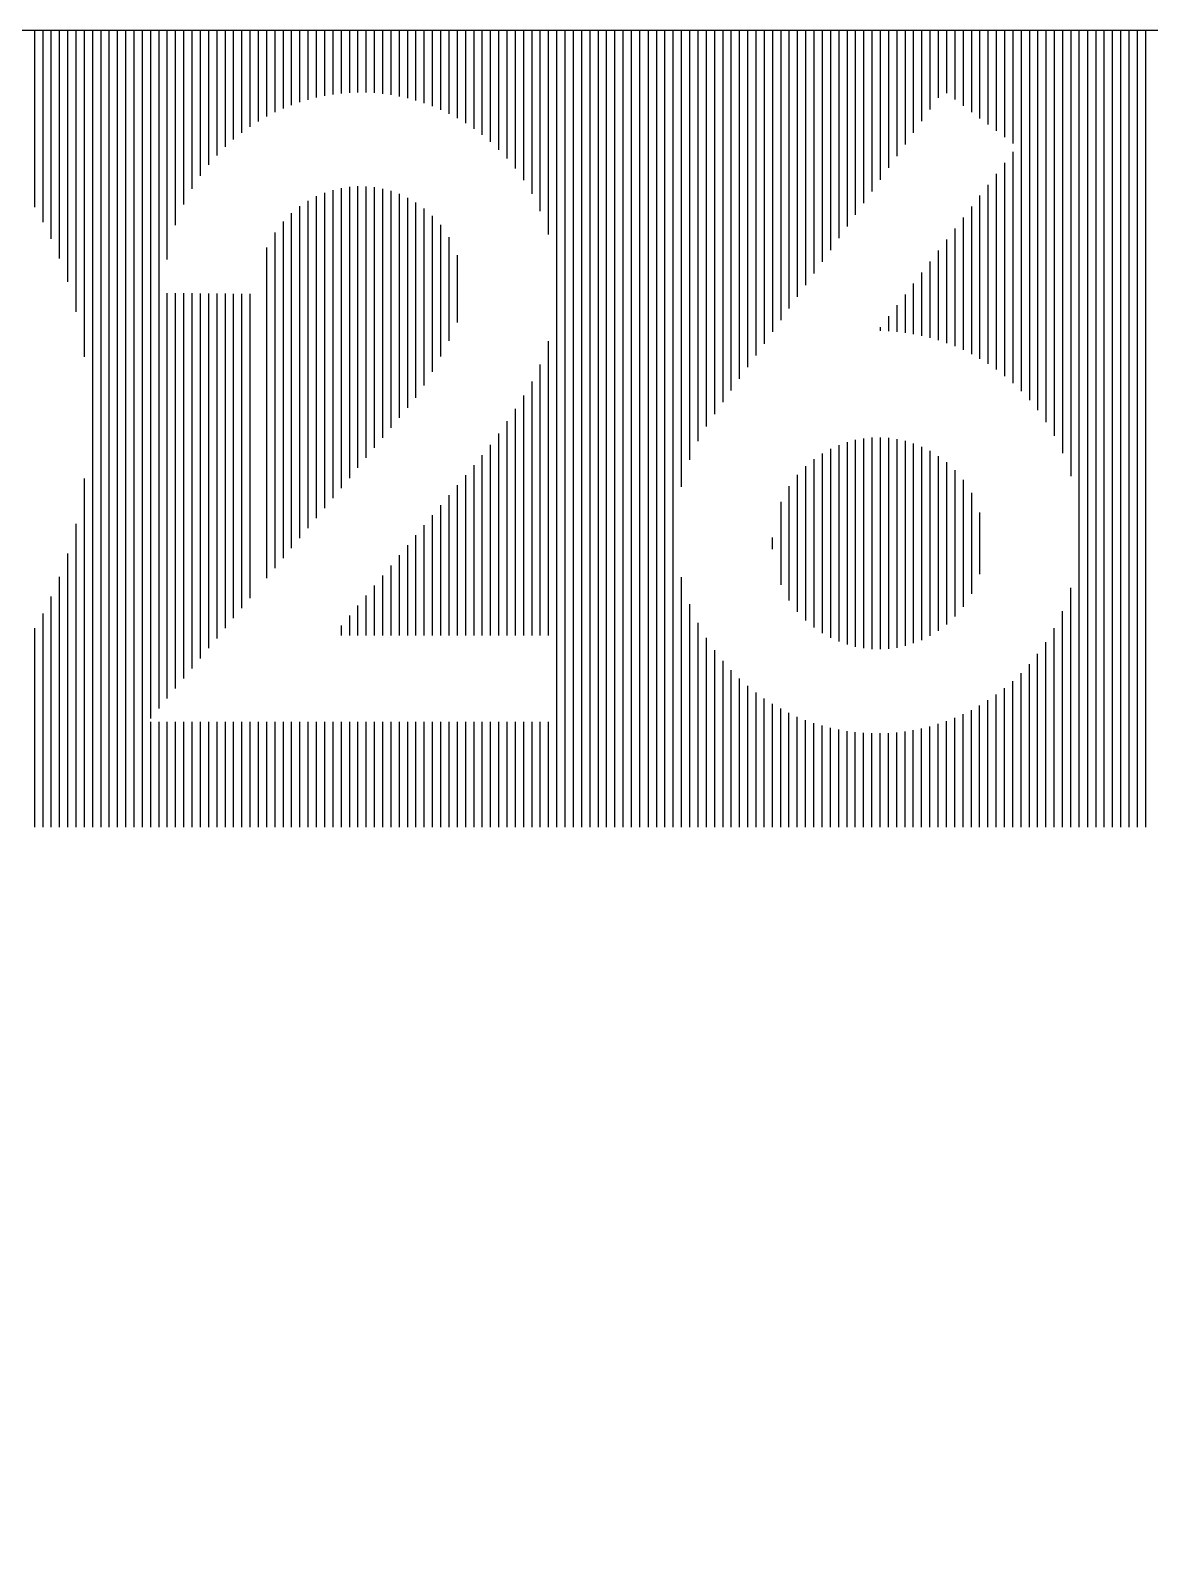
# Model space of a CAD drawing. Header units: millimetres. Extents: x -155 to -21, y -38 to 37.
# Drawn here: x -87.62 to -60.63, y 0.32 to 37.2 of the extents above; entities that cross this region are included whole.
import ezdxf

# ---------------------------------------------------------------- set-up
doc = ezdxf.new("R2010")
doc.units = ezdxf.units.MM
doc.layers.add('Layer 06', color=172, linetype='Continuous', true_color=0x0000bf)

msp = doc.modelspace()

# ---------------------------------------------------------------- linework, layer by layer
at = {"layer": 'Layer 06'}
msp.add_lwpolyline([(-20.724, -37.799), (-20.724, 37.201), (-154.524, 37.201), (-154.524, -37.799)], close=True, dxfattribs=at)
msp.add_lwpolyline([(-20.724, -37.799), (-20.724, 37.201), (-154.524, 37.201), (-154.524, -37.799)], close=True, dxfattribs=at)
msp.add_lwpolyline([(-20.724, -37.799), (-20.724, 37.201), (-154.524, 37.201), (-154.524, -37.799)], close=True, dxfattribs=at)
msp.add_lwpolyline([(-20.724, -37.799), (-20.724, 37.201), (-154.524, 37.201), (-154.524, -37.799)], close=True, dxfattribs=at)
msp.add_lwpolyline([(-20.724, -37.799), (-20.724, 37.201), (-154.524, 37.201), (-154.524, -37.799)], close=True, dxfattribs=at)
msp.add_lwpolyline([(-20.724, -37.799), (-20.724, 37.201), (-154.524, 37.201), (-154.524, -37.799)], close=True, dxfattribs=at)
msp.add_lwpolyline([(-20.724, -37.799), (-20.724, 37.201), (-154.524, 37.201), (-154.524, -37.799)], close=True, dxfattribs=at)
msp.add_lwpolyline([(-20.724, -37.799), (-20.724, 37.201), (-154.524, 37.201), (-154.524, -37.799)], close=True, dxfattribs=at)
msp.add_lwpolyline([(-20.724, -37.799), (-20.724, 37.201), (-154.524, 37.201), (-154.524, -37.799)], close=True, dxfattribs=at)
msp.add_lwpolyline([(-20.724, -37.799), (-20.724, 37.201), (-154.524, 37.201), (-154.524, -37.799)], close=True, dxfattribs=at)
msp.add_lwpolyline([(-20.724, -37.799), (-20.724, 37.201), (-154.524, 37.201), (-154.524, -37.799)], close=True, dxfattribs=at)
msp.add_lwpolyline([(-20.724, -37.799), (-20.724, 37.201), (-154.524, 37.201), (-154.524, -37.799)], close=True, dxfattribs=at)
msp.add_lwpolyline([(-20.724, -37.799), (-20.724, 37.201), (-154.524, 37.201), (-154.524, -37.799)], close=True, dxfattribs=at)
msp.add_lwpolyline([(-20.724, -37.799), (-20.724, 37.201), (-154.524, 37.201), (-154.524, -37.799)], close=True, dxfattribs=at)
msp.add_lwpolyline([(-20.724, -37.799), (-20.724, 37.201), (-154.524, 37.201), (-154.524, -37.799)], close=True, dxfattribs=at)
msp.add_lwpolyline([(-20.724, -37.799), (-20.724, 37.201), (-154.524, 37.201), (-154.524, -37.799)], close=True, dxfattribs=at)
msp.add_lwpolyline([(-20.724, -37.799), (-20.724, 37.201), (-154.524, 37.201), (-154.524, -37.799)], close=True, dxfattribs=at)
msp.add_lwpolyline([(-20.724, -37.799), (-20.724, 37.201), (-154.524, 37.201), (-154.524, -37.799)], close=True, dxfattribs=at)
msp.add_lwpolyline([(-20.724, -37.799), (-20.724, 37.201), (-154.524, 37.201), (-154.524, -37.799)], close=True, dxfattribs=at)
msp.add_lwpolyline([(-20.724, -37.799), (-20.724, 37.201), (-154.524, 37.201), (-154.524, -37.799)], close=True, dxfattribs=at)
msp.add_lwpolyline([(-20.724, -37.799), (-20.724, 37.201), (-154.524, 37.201), (-154.524, -37.799)], close=True, dxfattribs=at)
msp.add_lwpolyline([(-20.724, -37.799), (-20.724, 37.201), (-154.524, 37.201), (-154.524, -37.799)], close=True, dxfattribs=at)
msp.add_lwpolyline([(-20.724, -37.799), (-20.724, 37.201), (-154.524, 37.201), (-154.524, -37.799)], close=True, dxfattribs=at)
msp.add_lwpolyline([(-20.724, -37.799), (-20.724, 37.201), (-154.524, 37.201), (-154.524, -37.799)], close=True, dxfattribs=at)
msp.add_lwpolyline([(-20.724, -37.799), (-20.724, 37.201), (-154.524, 37.201), (-154.524, -37.799)], close=True, dxfattribs=at)
msp.add_lwpolyline([(-20.724, -37.799), (-20.724, 37.201), (-154.524, 37.201), (-154.524, -37.799)], close=True, dxfattribs=at)
msp.add_lwpolyline([(-20.724, -37.799), (-20.724, 37.201), (-154.524, 37.201), (-154.524, -37.799)], close=True, dxfattribs=at)
msp.add_lwpolyline([(-20.724, -37.799), (-20.724, 37.201), (-154.524, 37.201), (-154.524, -37.799)], close=True, dxfattribs=at)
msp.add_lwpolyline([(-20.724, -37.799), (-20.724, 37.201), (-154.524, 37.201), (-154.524, -37.799)], close=True, dxfattribs=at)
msp.add_lwpolyline([(-20.724, -37.799), (-20.724, 37.201), (-154.524, 37.201), (-154.524, -37.799)], close=True, dxfattribs=at)
msp.add_lwpolyline([(-20.724, -37.799), (-20.724, 37.201), (-154.524, 37.201), (-154.524, -37.799)], close=True, dxfattribs=at)
msp.add_lwpolyline([(-20.724, -37.799), (-20.724, 37.201), (-154.524, 37.201), (-154.524, -37.799)], close=True, dxfattribs=at)
msp.add_lwpolyline([(-20.724, -37.799), (-20.724, 37.201), (-154.524, 37.201), (-154.524, -37.799)], close=True, dxfattribs=at)
msp.add_lwpolyline([(-20.724, -37.799), (-20.724, 37.201), (-154.524, 37.201), (-154.524, -37.799)], close=True, dxfattribs=at)
msp.add_lwpolyline([(-20.724, -37.799), (-20.724, 37.201), (-154.524, 37.201), (-154.524, -37.799)], close=True, dxfattribs=at)
msp.add_lwpolyline([(-20.724, -37.799), (-20.724, 37.201), (-154.524, 37.201), (-154.524, -37.799)], close=True, dxfattribs=at)
msp.add_lwpolyline([(-20.724, -37.799), (-20.724, 37.201), (-154.524, 37.201), (-154.524, -37.799)], close=True, dxfattribs=at)
msp.add_lwpolyline([(-20.724, -37.799), (-20.724, 37.201), (-154.524, 37.201), (-154.524, -37.799)], close=True, dxfattribs=at)
msp.add_lwpolyline([(-20.724, -37.799), (-20.724, 37.201), (-154.524, 37.201), (-154.524, -37.799)], close=True, dxfattribs=at)
msp.add_lwpolyline([(-20.724, -37.799), (-20.724, 37.201), (-154.524, 37.201), (-154.524, -37.799)], close=True, dxfattribs=at)
msp.add_lwpolyline([(-20.724, -37.799), (-20.724, 37.201), (-154.524, 37.201), (-154.524, -37.799)], close=True, dxfattribs=at)
msp.add_lwpolyline([(-20.724, -37.799), (-20.724, 37.201), (-154.524, 37.201), (-154.524, -37.799)], close=True, dxfattribs=at)
msp.add_lwpolyline([(-20.724, -37.799), (-20.724, 37.201), (-154.524, 37.201), (-154.524, -37.799)], close=True, dxfattribs=at)
msp.add_lwpolyline([(-20.724, -37.799), (-20.724, 37.201), (-154.524, 37.201), (-154.524, -37.799)], close=True, dxfattribs=at)
msp.add_lwpolyline([(-20.724, -37.799), (-20.724, 37.201), (-154.524, 37.201), (-154.524, -37.799)], close=True, dxfattribs=at)
msp.add_lwpolyline([(-20.724, -37.799), (-20.724, 37.201), (-154.524, 37.201), (-154.524, -37.799)], close=True, dxfattribs=at)
for points in [[(-87.524, 32.935), (-87.524, 37.201)], [(-87.524, 32.935), (-87.524, 37.201)], [(-87.324, 32.578), (-87.324, 37.201)], [(-87.324, 32.578), (-87.324, 37.201)], [(-87.124, 32.171), (-87.124, 37.201)], [(-87.124, 32.171), (-87.124, 37.201)], [(-86.924, 31.699), (-86.924, 37.201)], [(-86.924, 31.699), (-86.924, 37.201)], [(-86.724, 31.133), (-86.724, 37.201)], [(-86.724, 31.133), (-86.724, 37.201)], [(-86.524, 30.412), (-86.524, 37.201)], [(-86.524, 30.412), (-86.524, 37.201)], [(-86.324, 29.323), (-86.324, 37.201)], [(-86.324, 29.323), (-86.324, 37.201)], [(-86.124, 17.971), (-86.124, 37.201)], [(-86.124, 17.971), (-86.124, 37.201)], [(-85.924, 17.971), (-85.924, 37.201)], [(-85.924, 17.971), (-85.924, 37.201)], [(-85.724, 17.971), (-85.724, 37.201)], [(-85.724, 17.971), (-85.724, 37.201)], [(-85.524, 17.971), (-85.524, 37.201)], [(-85.524, 17.971), (-85.524, 37.201)], [(-85.324, 17.971), (-85.324, 37.201)], [(-85.324, 17.971), (-85.324, 37.201)], [(-85.124, 17.971), (-85.124, 37.201)], [(-85.124, 17.971), (-85.124, 37.201)], [(-84.924, 17.971), (-84.924, 37.201)], [(-84.924, 17.971), (-84.924, 37.201)], [(-84.724, 20.596), (-84.724, 37.201)], [(-84.724, 20.596), (-84.724, 37.201)], [(-84.524, 20.837), (-84.524, 37.201)], [(-84.524, 20.837), (-84.524, 37.201)], [(-84.324, 31.676), (-84.324, 37.201)], [(-84.324, 31.676), (-84.324, 37.201)], [(-84.124, 32.506), (-84.124, 37.201)], [(-84.124, 32.506), (-84.124, 37.201)], [(-83.924, 33.001), (-83.924, 37.201)], [(-83.924, 33.001), (-83.924, 37.201)], [(-83.724, 33.38), (-83.724, 37.201)], [(-83.724, 33.38), (-83.724, 37.201)], [(-83.524, 33.691), (-83.524, 37.201)], [(-83.524, 33.691), (-83.524, 37.201)], [(-83.324, 33.957), (-83.324, 37.201)], [(-83.324, 33.957), (-83.324, 37.201)], [(-83.124, 34.189), (-83.124, 37.201)], [(-83.124, 34.189), (-83.124, 37.201)], [(-82.924, 34.392), (-82.924, 37.201)], [(-82.924, 34.392), (-82.924, 37.201)], [(-82.724, 34.574), (-82.724, 37.201)], [(-82.724, 34.574), (-82.724, 37.201)], [(-82.524, 34.736), (-82.524, 37.201)], [(-82.524, 34.736), (-82.524, 37.201)], [(-82.324, 34.88), (-82.324, 37.201)], [(-82.324, 34.88), (-82.324, 37.201)], [(-82.124, 35.01), (-82.124, 37.201)], [(-82.124, 35.01), (-82.124, 37.201)], [(-81.924, 35.126), (-81.924, 37.201)], [(-81.924, 35.126), (-81.924, 37.201)], [(-81.724, 35.23), (-81.724, 37.201)], [(-81.724, 35.23), (-81.724, 37.201)], [(-81.524, 35.321), (-81.524, 37.201)], [(-81.524, 35.321), (-81.524, 37.201)], [(-81.324, 35.402), (-81.324, 37.201)], [(-81.324, 35.402), (-81.324, 37.201)], [(-81.124, 35.472), (-81.124, 37.201)], [(-81.124, 35.472), (-81.124, 37.201)], [(-80.924, 35.533), (-80.924, 37.201)], [(-80.924, 35.533), (-80.924, 37.201)], [(-80.724, 35.584), (-80.724, 37.201)], [(-80.724, 35.584), (-80.724, 37.201)], [(-80.524, 35.626), (-80.524, 37.201)], [(-80.524, 35.626), (-80.524, 37.201)], [(-80.324, 35.659), (-80.324, 37.201)], [(-80.324, 35.659), (-80.324, 37.201)], [(-80.124, 35.683), (-80.124, 37.201)], [(-80.124, 35.683), (-80.124, 37.201)], [(-79.924, 35.698), (-79.924, 37.201)], [(-79.924, 35.698), (-79.924, 37.201)], [(-79.724, 35.705), (-79.724, 37.201)], [(-79.724, 35.705), (-79.724, 37.201)], [(-79.524, 35.704), (-79.524, 37.201)], [(-79.524, 35.704), (-79.524, 37.201)], [(-79.324, 35.694), (-79.324, 37.201)], [(-79.324, 35.694), (-79.324, 37.201)], [(-79.124, 35.675), (-79.124, 37.201)], [(-79.124, 35.675), (-79.124, 37.201)], [(-78.924, 35.648), (-78.924, 37.201)], [(-78.924, 35.648), (-78.924, 37.201)], [(-78.724, 35.612), (-78.724, 37.201)], [(-78.724, 35.612), (-78.724, 37.201)], [(-78.524, 35.567), (-78.524, 37.201)], [(-78.524, 35.567), (-78.524, 37.201)], [(-78.324, 35.513), (-78.324, 37.201)], [(-78.324, 35.513), (-78.324, 37.201)], [(-78.124, 35.449), (-78.124, 37.201)], [(-78.124, 35.449), (-78.124, 37.201)], [(-77.924, 35.375), (-77.924, 37.201)], [(-77.924, 35.375), (-77.924, 37.201)], [(-77.724, 35.29), (-77.724, 37.201)], [(-77.724, 35.29), (-77.724, 37.201)], [(-77.524, 35.195), (-77.524, 37.201)], [(-77.524, 35.195), (-77.524, 37.201)], [(-77.324, 35.087), (-77.324, 37.201)], [(-77.324, 35.087), (-77.324, 37.201)], [(-77.124, 34.966), (-77.124, 37.201)], [(-77.124, 34.966), (-77.124, 37.201)], [(-76.924, 34.831), (-76.924, 37.201)], [(-76.924, 34.831), (-76.924, 37.201)], [(-76.724, 34.681), (-76.724, 37.201)], [(-76.724, 34.681), (-76.724, 37.201)], [(-76.524, 34.512), (-76.524, 37.201)], [(-76.524, 34.512), (-76.524, 37.201)], [(-76.324, 34.323), (-76.324, 37.201)], [(-76.324, 34.323), (-76.324, 37.201)], [(-76.124, 34.11), (-76.124, 37.201)], [(-76.124, 34.11), (-76.124, 37.201)], [(-75.924, 33.868), (-75.924, 37.201)], [(-75.924, 33.868), (-75.924, 37.201)], [(-75.724, 33.588), (-75.724, 37.201)], [(-75.724, 33.588), (-75.724, 37.201)], [(-75.524, 33.256), (-75.524, 37.201)], [(-75.524, 33.256), (-75.524, 37.201)], [(-75.324, 32.844), (-75.324, 37.201)], [(-75.324, 32.844), (-75.324, 37.201)], [(-75.124, 32.28), (-75.124, 37.201)], [(-75.124, 32.28), (-75.124, 37.201)], [(-74.924, 17.971), (-74.924, 37.201)], [(-74.924, 17.971), (-74.924, 37.201)], [(-74.724, 17.971), (-74.724, 37.201)], [(-74.724, 17.971), (-74.724, 37.201)], [(-74.524, 17.971), (-74.524, 37.201)], [(-74.524, 17.971), (-74.524, 37.201)], [(-74.324, 17.971), (-74.324, 37.201)], [(-74.324, 17.971), (-74.324, 37.201)], [(-74.124, 17.971), (-74.124, 37.201)], [(-74.124, 17.971), (-74.124, 37.201)], [(-73.924, 17.971), (-73.924, 37.201)], [(-73.924, 17.971), (-73.924, 37.201)], [(-73.724, 17.971), (-73.724, 37.201)], [(-73.724, 17.971), (-73.724, 37.201)], [(-73.524, 17.971), (-73.524, 37.201)], [(-73.524, 17.971), (-73.524, 37.201)], [(-73.324, 17.971), (-73.324, 37.201)], [(-73.324, 17.971), (-73.324, 37.201)], [(-73.124, 17.971), (-73.124, 37.201)], [(-73.124, 17.971), (-73.124, 37.201)], [(-72.924, 17.971), (-72.924, 37.201)], [(-72.924, 17.971), (-72.924, 37.201)], [(-72.724, 37.201), (-72.724, 17.971)], [(-72.724, 37.201), (-72.724, 17.971)], [(-72.524, 37.201), (-72.524, 17.971)], [(-72.524, 37.201), (-72.524, 17.971)], [(-72.324, 37.201), (-72.324, 17.971)], [(-72.324, 37.201), (-72.324, 17.971)], [(-72.124, 37.201), (-72.124, 17.971)], [(-72.124, 37.201), (-72.124, 17.971)], [(-71.924, 37.201), (-71.924, 26.184)], [(-71.924, 37.201), (-71.924, 26.184)], [(-71.724, 37.201), (-71.724, 26.838)], [(-71.724, 37.201), (-71.724, 26.838)], [(-71.524, 37.201), (-71.524, 27.289)], [(-71.524, 37.201), (-71.524, 27.289)], [(-71.324, 37.201), (-71.324, 27.646)], [(-71.324, 37.201), (-71.324, 27.646)], [(-71.124, 37.201), (-71.124, 27.945)], [(-71.124, 37.201), (-71.124, 27.945)], [(-70.924, 37.201), (-70.924, 28.228)], [(-70.924, 37.201), (-70.924, 28.228)], [(-70.724, 37.201), (-70.724, 28.511)], [(-70.724, 37.201), (-70.724, 28.511)], [(-70.524, 37.201), (-70.524, 28.793)], [(-70.524, 37.201), (-70.524, 28.793)], [(-70.324, 37.201), (-70.324, 29.076)], [(-70.324, 37.201), (-70.324, 29.076)], [(-70.124, 37.201), (-70.124, 29.359)], [(-70.124, 37.201), (-70.124, 29.359)], [(-69.924, 37.201), (-69.924, 29.642)], [(-69.924, 37.201), (-69.924, 29.642)], [(-69.724, 37.201), (-69.724, 29.925)], [(-69.724, 37.201), (-69.724, 29.925)], [(-69.524, 37.201), (-69.524, 30.207)], [(-69.524, 37.201), (-69.524, 30.207)], [(-69.324, 37.201), (-69.324, 30.49)], [(-69.324, 37.201), (-69.324, 30.49)], [(-69.124, 37.201), (-69.124, 30.773)], [(-69.124, 37.201), (-69.124, 30.773)], [(-68.924, 37.201), (-68.924, 31.056)], [(-68.924, 37.201), (-68.924, 31.056)], [(-68.724, 37.201), (-68.724, 31.339)], [(-68.724, 37.201), (-68.724, 31.339)], [(-68.524, 37.201), (-68.524, 31.621)], [(-68.524, 37.201), (-68.524, 31.621)], [(-68.324, 37.201), (-68.324, 31.904)], [(-68.324, 37.201), (-68.324, 31.904)], [(-68.124, 37.201), (-68.124, 32.187)], [(-68.124, 37.201), (-68.124, 32.187)], [(-67.924, 37.201), (-67.924, 32.47)], [(-67.924, 37.201), (-67.924, 32.47)], [(-67.724, 37.201), (-67.724, 32.753)], [(-67.724, 37.201), (-67.724, 32.753)], [(-67.524, 37.201), (-67.524, 33.035)], [(-67.524, 37.201), (-67.524, 33.035)], [(-67.324, 37.201), (-67.324, 33.318)], [(-67.324, 37.201), (-67.324, 33.318)], [(-67.124, 37.201), (-67.124, 33.601)], [(-67.124, 37.201), (-67.124, 33.601)], [(-66.924, 37.201), (-66.924, 33.884)], [(-66.924, 37.201), (-66.924, 33.884)], [(-66.724, 37.201), (-66.724, 34.167)], [(-66.724, 37.201), (-66.724, 34.167)], [(-66.524, 37.201), (-66.524, 34.449)], [(-66.524, 37.201), (-66.524, 34.449)], [(-66.324, 37.201), (-66.324, 34.732)], [(-66.324, 37.201), (-66.324, 34.732)], [(-66.124, 37.201), (-66.124, 35.015)], [(-66.124, 37.201), (-66.124, 35.015)], [(-65.924, 37.201), (-65.924, 35.298)], [(-65.924, 37.201), (-65.924, 35.298)], [(-65.724, 37.201), (-65.724, 35.581)], [(-65.724, 37.201), (-65.724, 35.581)], [(-65.524, 37.201), (-65.524, 35.689)], [(-65.524, 37.201), (-65.524, 35.689)], [(-65.324, 37.201), (-65.324, 35.537)], [(-65.324, 37.201), (-65.324, 35.537)], [(-65.124, 37.201), (-65.124, 35.385)], [(-65.124, 37.201), (-65.124, 35.385)], [(-64.924, 37.201), (-64.924, 35.233)], [(-64.924, 37.201), (-64.924, 35.233)], [(-64.724, 37.201), (-64.724, 35.081)], [(-64.724, 37.201), (-64.724, 35.081)], [(-64.524, 37.201), (-64.524, 34.93)], [(-64.524, 37.201), (-64.524, 34.93)], [(-64.324, 37.201), (-64.324, 34.778)], [(-64.324, 37.201), (-64.324, 34.778)], [(-64.124, 37.201), (-64.124, 34.626)], [(-64.124, 37.201), (-64.124, 34.626)], [(-63.924, 37.201), (-63.924, 34.474)], [(-63.924, 37.201), (-63.924, 34.474)], [(-63.724, 37.201), (-63.724, 28.498)], [(-63.724, 37.201), (-63.724, 28.498)], [(-63.524, 37.201), (-63.524, 28.281)], [(-63.524, 37.201), (-63.524, 28.281)], [(-63.324, 37.201), (-63.324, 28.035)], [(-63.324, 37.201), (-63.324, 28.035)], [(-63.124, 37.201), (-63.124, 27.752)], [(-63.124, 37.201), (-63.124, 27.752)], [(-62.924, 37.201), (-62.924, 27.417)], [(-62.924, 37.201), (-62.924, 27.417)], [(-62.724, 37.201), (-62.724, 27.004)], [(-62.724, 37.201), (-62.724, 27.004)], [(-62.524, 37.201), (-62.524, 26.444)], [(-62.524, 37.201), (-62.524, 26.444)], [(-62.324, 17.971), (-62.324, 37.201)], [(-62.324, 17.971), (-62.324, 37.201)], [(-62.124, 37.201), (-62.124, 17.971)], [(-62.124, 37.201), (-62.124, 17.971)], [(-61.924, 37.201), (-61.924, 17.971)], [(-61.924, 37.201), (-61.924, 17.971)], [(-61.724, 37.201), (-61.724, 17.971)], [(-61.724, 37.201), (-61.724, 17.971)], [(-61.524, 37.201), (-61.524, 17.971)], [(-61.524, 37.201), (-61.524, 17.971)], [(-61.324, 37.201), (-61.324, 17.971)], [(-61.324, 37.201), (-61.324, 17.971)], [(-61.124, 37.201), (-61.124, 17.971)], [(-61.124, 37.201), (-61.124, 17.971)], [(-60.924, 37.201), (-60.924, 17.971)], [(-60.924, 37.201), (-60.924, 17.971)], [(-60.724, 37.201), (-60.724, 17.971)], [(-60.724, 37.201), (-60.724, 17.971)], [(-64.124, 34.01), (-64.124, 28.862)], [(-64.124, 34.01), (-64.124, 28.862)], [(-63.924, 34.275), (-63.924, 28.69)], [(-63.924, 34.275), (-63.924, 28.69)], [(-64.324, 33.745), (-64.324, 29.016)], [(-64.324, 33.745), (-64.324, 29.016)], [(-80.724, 25.433), (-80.724, 33.201)], [(-80.724, 25.433), (-80.724, 33.201)], [(-80.524, 25.675), (-80.524, 33.285)], [(-80.524, 25.675), (-80.524, 33.285)], [(-80.324, 25.917), (-80.324, 33.351)], [(-80.324, 25.917), (-80.324, 33.351)], [(-80.124, 26.158), (-80.124, 33.398)], [(-80.124, 26.158), (-80.124, 33.398)], [(-79.924, 26.4), (-79.924, 33.427)], [(-79.924, 26.4), (-79.924, 33.427)], [(-79.724, 26.642), (-79.724, 33.441)], [(-79.724, 26.642), (-79.724, 33.441)], [(-79.524, 26.884), (-79.524, 33.438)], [(-79.524, 26.884), (-79.524, 33.438)], [(-79.324, 27.126), (-79.324, 33.419)], [(-79.324, 27.126), (-79.324, 33.419)], [(-79.124, 27.368), (-79.124, 33.383)], [(-79.124, 27.368), (-79.124, 33.383)], [(-78.924, 27.61), (-78.924, 33.33)], [(-78.924, 27.61), (-78.924, 33.33)], [(-78.724, 27.851), (-78.724, 33.258)], [(-78.724, 27.851), (-78.724, 33.258)], [(-64.724, 33.216), (-64.724, 29.28)], [(-64.724, 33.216), (-64.724, 29.28)], [(-64.524, 33.481), (-64.524, 29.155)], [(-64.524, 33.481), (-64.524, 29.155)], [(-81.124, 24.949), (-81.124, 32.961)], [(-81.124, 24.949), (-81.124, 32.961)], [(-80.924, 25.191), (-80.924, 33.094)], [(-80.924, 25.191), (-80.924, 33.094)], [(-78.524, 28.093), (-78.524, 33.166)], [(-78.524, 28.093), (-78.524, 33.166)], [(-78.324, 28.339), (-78.324, 33.05)], [(-78.324, 28.339), (-78.324, 33.05)], [(-78.124, 28.631), (-78.124, 32.907)], [(-78.124, 28.631), (-78.124, 32.907)], [(-64.924, 32.951), (-64.924, 29.391)], [(-64.924, 32.951), (-64.924, 29.391)], [(-81.524, 24.465), (-81.524, 32.592)], [(-81.524, 24.465), (-81.524, 32.592)], [(-81.324, 24.707), (-81.324, 32.797)], [(-81.324, 24.707), (-81.324, 32.797)], [(-77.924, 28.966), (-77.924, 32.73)], [(-77.924, 28.966), (-77.924, 32.73)], [(-77.724, 29.331), (-77.724, 32.508)], [(-77.724, 29.331), (-77.724, 32.508)], [(-65.124, 32.687), (-65.124, 29.491)], [(-65.124, 32.687), (-65.124, 29.491)], [(-81.724, 24.223), (-81.724, 32.329)], [(-81.724, 24.223), (-81.724, 32.329)], [(-77.524, 29.715), (-77.524, 32.215)], [(-77.524, 29.715), (-77.524, 32.215)], [(-65.524, 32.157), (-65.524, 29.658)], [(-65.524, 32.157), (-65.524, 29.658)], [(-65.324, 32.422), (-65.324, 29.579)], [(-65.324, 32.422), (-65.324, 29.579)], [(-81.924, 23.982), (-81.924, 31.961)], [(-81.924, 23.982), (-81.924, 31.961)], [(-77.324, 30.158), (-77.324, 31.781)], [(-77.324, 30.158), (-77.324, 31.781)], [(-65.724, 31.893), (-65.724, 29.726)], [(-65.724, 31.893), (-65.724, 29.726)], [(-66.124, 31.363), (-66.124, 29.834)], [(-66.124, 31.363), (-66.124, 29.834)], [(-65.924, 31.628), (-65.924, 29.784)], [(-65.924, 31.628), (-65.924, 29.784)], [(-66.324, 31.099), (-66.324, 29.874)], [(-66.324, 31.099), (-66.324, 29.874)], [(-84.324, 21.079), (-84.324, 30.865)], [(-84.324, 21.079), (-84.324, 30.865)], [(-84.124, 21.321), (-84.124, 30.863)], [(-84.124, 21.321), (-84.124, 30.863)], [(-83.924, 21.563), (-83.924, 30.861)], [(-83.924, 21.563), (-83.924, 30.861)], [(-83.724, 21.805), (-83.724, 30.859)], [(-83.724, 21.805), (-83.724, 30.859)], [(-83.524, 22.047), (-83.524, 30.857)], [(-83.524, 22.047), (-83.524, 30.857)], [(-83.324, 22.289), (-83.324, 30.855)], [(-83.324, 22.289), (-83.324, 30.855)], [(-83.124, 22.53), (-83.124, 30.853)], [(-83.124, 22.53), (-83.124, 30.853)], [(-82.924, 22.772), (-82.924, 30.851)], [(-82.924, 22.772), (-82.924, 30.851)], [(-82.724, 23.014), (-82.724, 30.848)], [(-82.724, 23.014), (-82.724, 30.848)], [(-82.524, 23.256), (-82.524, 30.846)], [(-82.524, 23.256), (-82.524, 30.846)], [(-82.324, 23.498), (-82.324, 30.844)], [(-82.324, 23.498), (-82.324, 30.844)], [(-66.524, 30.834), (-66.524, 29.906)], [(-66.524, 30.834), (-66.524, 29.906)], [(-66.924, 30.305), (-66.924, 29.945)], [(-66.924, 30.305), (-66.924, 29.945)], [(-66.724, 30.569), (-66.724, 29.93)], [(-66.724, 30.569), (-66.724, 29.93)], [(-67.124, 30.04), (-67.124, 29.952)], [(-67.124, 30.04), (-67.124, 29.952)], [(-75.124, 22.601), (-75.124, 29.702)], [(-75.124, 22.601), (-75.124, 29.702)], [(-75.324, 22.601), (-75.324, 29.137)], [(-75.324, 22.601), (-75.324, 29.137)], [(-75.524, 22.601), (-75.524, 28.726)], [(-75.524, 22.601), (-75.524, 28.726)], [(-75.924, 22.601), (-75.924, 28.073)], [(-75.924, 22.601), (-75.924, 28.073)], [(-75.724, 22.601), (-75.724, 28.389)], [(-75.724, 22.601), (-75.724, 28.389)], [(-76.124, 22.601), (-76.124, 27.769)], [(-76.124, 22.601), (-76.124, 27.769)], [(-76.324, 22.601), (-76.324, 27.477)], [(-76.324, 22.601), (-76.324, 27.477)], [(-67.724, 27.319), (-67.724, 22.326)], [(-67.724, 27.319), (-67.724, 22.326)], [(-67.524, 27.355), (-67.524, 22.29)], [(-67.524, 27.355), (-67.524, 22.29)], [(-67.324, 27.375), (-67.324, 22.271)], [(-67.324, 27.375), (-67.324, 22.271)], [(-67.124, 27.379), (-67.124, 22.266)], [(-67.124, 27.379), (-67.124, 22.266)], [(-66.924, 27.368), (-66.924, 22.278)], [(-66.924, 27.368), (-66.924, 22.278)], [(-66.724, 27.34), (-66.724, 22.305)], [(-66.724, 27.34), (-66.724, 22.305)], [(-66.524, 27.296), (-66.524, 22.349)], [(-66.524, 27.296), (-66.524, 22.349)], [(-76.724, 22.601), (-76.724, 26.953)], [(-76.724, 22.601), (-76.724, 26.953)], [(-76.524, 22.601), (-76.524, 27.202)], [(-76.524, 22.601), (-76.524, 27.202)], [(-68.524, 26.992), (-68.524, 22.653)], [(-68.524, 26.992), (-68.524, 22.653)], [(-68.324, 27.105), (-68.324, 22.541)], [(-68.324, 27.105), (-68.324, 22.541)], [(-68.124, 27.195), (-68.124, 22.45)], [(-68.124, 27.195), (-68.124, 22.45)], [(-67.924, 27.266), (-67.924, 22.379)], [(-67.924, 27.266), (-67.924, 22.379)], [(-66.324, 27.235), (-66.324, 22.41)], [(-66.324, 27.235), (-66.324, 22.41)], [(-66.124, 27.155), (-66.124, 22.49)], [(-66.124, 27.155), (-66.124, 22.49)], [(-65.924, 27.055), (-65.924, 22.591)], [(-65.924, 27.055), (-65.924, 22.591)], [(-65.724, 26.931), (-65.724, 22.715)], [(-65.724, 26.931), (-65.724, 22.715)], [(-76.924, 22.601), (-76.924, 26.711)], [(-76.924, 22.601), (-76.924, 26.711)], [(-68.924, 26.684), (-68.924, 22.961)], [(-68.924, 26.684), (-68.924, 22.961)], [(-68.724, 26.854), (-68.724, 22.792)], [(-68.724, 26.854), (-68.724, 22.792)], [(-65.524, 26.779), (-65.524, 22.867)], [(-65.524, 26.779), (-65.524, 22.867)], [(-65.324, 26.591), (-65.324, 23.055)], [(-65.324, 26.591), (-65.324, 23.055)], [(-86.324, 17.971), (-86.324, 26.387)], [(-86.324, 17.971), (-86.324, 26.387)], [(-77.324, 22.601), (-77.324, 26.227)], [(-77.324, 22.601), (-77.324, 26.227)], [(-77.124, 22.601), (-77.124, 26.469)], [(-77.124, 22.601), (-77.124, 26.469)], [(-69.324, 26.202), (-69.324, 23.444)], [(-69.324, 26.202), (-69.324, 23.444)], [(-69.124, 26.473), (-69.124, 23.173)], [(-69.124, 26.473), (-69.124, 23.173)], [(-65.124, 26.355), (-65.124, 23.291)], [(-65.124, 26.355), (-65.124, 23.291)], [(-77.524, 22.601), (-77.524, 25.986)], [(-77.524, 22.601), (-77.524, 25.986)], [(-69.524, 25.823), (-69.524, 23.822)], [(-69.524, 25.823), (-69.524, 23.822)], [(-64.924, 26.043), (-64.924, 23.603)], [(-64.924, 26.043), (-64.924, 23.603)], [(-77.924, 22.601), (-77.924, 25.502)], [(-77.924, 22.601), (-77.924, 25.502)], [(-77.724, 22.601), (-77.724, 25.744)], [(-77.724, 22.601), (-77.724, 25.744)], [(-64.724, 25.564), (-64.724, 24.081)], [(-64.724, 25.564), (-64.724, 24.081)], [(-86.524, 17.971), (-86.524, 25.298)], [(-86.524, 17.971), (-86.524, 25.298)], [(-78.124, 22.601), (-78.124, 25.26)], [(-78.124, 22.601), (-78.124, 25.26)], [(-78.524, 22.601), (-78.524, 24.776)], [(-78.524, 22.601), (-78.524, 24.776)], [(-78.324, 22.601), (-78.324, 25.018)], [(-78.324, 22.601), (-78.324, 25.018)], [(-69.724, 24.683), (-69.724, 24.963)], [(-69.724, 24.683), (-69.724, 24.963)], [(-86.724, 17.971), (-86.724, 24.577)], [(-86.724, 17.971), (-86.724, 24.577)], [(-78.724, 22.601), (-78.724, 24.534)], [(-78.724, 22.601), (-78.724, 24.534)], [(-86.924, 17.971), (-86.924, 24.011)], [(-86.924, 17.971), (-86.924, 24.011)], [(-79.124, 22.601), (-79.124, 24.05)], [(-79.124, 22.601), (-79.124, 24.05)], [(-78.924, 22.601), (-78.924, 24.292)], [(-78.924, 22.601), (-78.924, 24.292)], [(-71.924, 24.006), (-71.924, 17.971)], [(-71.924, 24.006), (-71.924, 17.971)], [(-79.324, 22.601), (-79.324, 23.809)], [(-79.324, 22.601), (-79.324, 23.809)], [(-62.524, 17.971), (-62.524, 23.746)], [(-62.524, 17.971), (-62.524, 23.746)], [(-87.124, 17.971), (-87.124, 23.538)], [(-87.124, 17.971), (-87.124, 23.538)], [(-79.724, 22.601), (-79.724, 23.325)], [(-79.724, 22.601), (-79.724, 23.325)], [(-79.524, 22.601), (-79.524, 23.567)], [(-79.524, 22.601), (-79.524, 23.567)], [(-71.724, 23.352), (-71.724, 17.971)], [(-71.724, 23.352), (-71.724, 17.971)], [(-87.324, 17.971), (-87.324, 23.132)], [(-87.324, 17.971), (-87.324, 23.132)], [(-79.924, 22.601), (-79.924, 23.083)], [(-79.924, 22.601), (-79.924, 23.083)], [(-71.524, 22.901), (-71.524, 17.971)], [(-71.524, 22.901), (-71.524, 17.971)], [(-62.724, 17.971), (-62.724, 23.186)], [(-62.724, 17.971), (-62.724, 23.186)], [(-87.524, 17.971), (-87.524, 22.774)], [(-87.524, 17.971), (-87.524, 22.774)], [(-80.124, 22.601), (-80.124, 22.841)], [(-80.124, 22.601), (-80.124, 22.841)], [(-71.324, 22.544), (-71.324, 17.971)], [(-71.324, 22.544), (-71.324, 17.971)], [(-62.924, 17.971), (-62.924, 22.773)], [(-62.924, 17.971), (-62.924, 22.773)], [(-71.124, 22.246), (-71.124, 17.971)], [(-71.124, 22.246), (-71.124, 17.971)], [(-63.324, 17.971), (-63.324, 22.155)], [(-63.324, 17.971), (-63.324, 22.155)], [(-63.124, 17.971), (-63.124, 22.438)], [(-63.124, 17.971), (-63.124, 22.438)], [(-70.924, 21.988), (-70.924, 17.971)], [(-70.924, 21.988), (-70.924, 17.971)], [(-70.724, 21.762), (-70.724, 17.971)], [(-70.724, 21.762), (-70.724, 17.971)], [(-63.524, 17.971), (-63.524, 21.909)], [(-63.524, 17.971), (-63.524, 21.909)], [(-70.524, 21.562), (-70.524, 17.971)], [(-70.524, 21.562), (-70.524, 17.971)], [(-63.924, 17.971), (-63.924, 21.5)], [(-63.924, 17.971), (-63.924, 21.5)], [(-63.724, 17.971), (-63.724, 21.692)], [(-63.724, 17.971), (-63.724, 21.692)], [(-70.324, 21.384), (-70.324, 17.971)], [(-70.324, 21.384), (-70.324, 17.971)], [(-70.124, 21.224), (-70.124, 17.971)], [(-70.124, 21.224), (-70.124, 17.971)], [(-69.924, 17.971), (-69.924, 21.08)], [(-69.924, 17.971), (-69.924, 21.08)], [(-64.524, 17.971), (-64.524, 21.035)], [(-64.524, 17.971), (-64.524, 21.035)], [(-64.324, 17.971), (-64.324, 21.173)], [(-64.324, 17.971), (-64.324, 21.173)], [(-64.124, 17.971), (-64.124, 21.328)], [(-64.124, 17.971), (-64.124, 21.328)], [(-69.724, 17.971), (-69.724, 20.951)], [(-69.724, 17.971), (-69.724, 20.951)], [(-69.524, 17.971), (-69.524, 20.835)], [(-69.524, 17.971), (-69.524, 20.835)], [(-69.324, 17.971), (-69.324, 20.731)], [(-69.324, 17.971), (-69.324, 20.731)], [(-65.124, 17.971), (-65.124, 20.699)], [(-65.124, 17.971), (-65.124, 20.699)], [(-64.924, 17.971), (-64.924, 20.799)], [(-64.924, 17.971), (-64.924, 20.799)], [(-64.724, 17.971), (-64.724, 20.91)], [(-64.724, 17.971), (-64.724, 20.91)], [(-84.724, 17.971), (-84.724, 20.517)], [(-84.724, 17.971), (-84.724, 20.517)], [(-84.524, 17.971), (-84.524, 20.517)], [(-84.524, 17.971), (-84.524, 20.517)], [(-84.324, 17.971), (-84.324, 20.517)], [(-84.324, 17.971), (-84.324, 20.517)], [(-84.124, 17.971), (-84.124, 20.517)], [(-84.124, 17.971), (-84.124, 20.517)], [(-83.924, 17.971), (-83.924, 20.517)], [(-83.924, 17.971), (-83.924, 20.517)], [(-83.724, 17.971), (-83.724, 20.517)], [(-83.724, 17.971), (-83.724, 20.517)], [(-83.524, 17.971), (-83.524, 20.517)], [(-83.524, 17.971), (-83.524, 20.517)], [(-83.324, 17.971), (-83.324, 20.517)], [(-83.324, 17.971), (-83.324, 20.517)], [(-83.124, 17.971), (-83.124, 20.517)], [(-83.124, 17.971), (-83.124, 20.517)], [(-82.924, 17.971), (-82.924, 20.517)], [(-82.924, 17.971), (-82.924, 20.517)], [(-82.724, 17.971), (-82.724, 20.517)], [(-82.724, 17.971), (-82.724, 20.517)], [(-82.524, 17.971), (-82.524, 20.517)], [(-82.524, 17.971), (-82.524, 20.517)], [(-82.324, 17.971), (-82.324, 20.517)], [(-82.324, 17.971), (-82.324, 20.517)], [(-82.124, 17.971), (-82.124, 20.517)], [(-82.124, 17.971), (-82.124, 20.517)], [(-81.924, 17.971), (-81.924, 20.517)], [(-81.924, 17.971), (-81.924, 20.517)], [(-81.724, 17.971), (-81.724, 20.517)], [(-81.724, 17.971), (-81.724, 20.517)], [(-81.524, 17.971), (-81.524, 20.517)], [(-81.524, 17.971), (-81.524, 20.517)], [(-81.324, 17.971), (-81.324, 20.517)], [(-81.324, 17.971), (-81.324, 20.517)], [(-81.124, 17.971), (-81.124, 20.517)], [(-81.124, 17.971), (-81.124, 20.517)], [(-80.924, 17.971), (-80.924, 20.517)], [(-80.924, 17.971), (-80.924, 20.517)], [(-80.724, 17.971), (-80.724, 20.517)], [(-80.724, 17.971), (-80.724, 20.517)], [(-80.524, 17.971), (-80.524, 20.517)], [(-80.524, 17.971), (-80.524, 20.517)], [(-80.324, 17.971), (-80.324, 20.517)], [(-80.324, 17.971), (-80.324, 20.517)], [(-80.124, 17.971), (-80.124, 20.517)], [(-80.124, 17.971), (-80.124, 20.517)], [(-79.924, 17.971), (-79.924, 20.517)], [(-79.924, 17.971), (-79.924, 20.517)], [(-79.724, 17.971), (-79.724, 20.517)], [(-79.724, 17.971), (-79.724, 20.517)], [(-79.524, 17.971), (-79.524, 20.517)], [(-79.524, 17.971), (-79.524, 20.517)], [(-79.324, 17.971), (-79.324, 20.517)], [(-79.324, 17.971), (-79.324, 20.517)], [(-79.124, 17.971), (-79.124, 20.517)], [(-79.124, 17.971), (-79.124, 20.517)], [(-78.924, 17.971), (-78.924, 20.517)], [(-78.924, 17.971), (-78.924, 20.517)], [(-78.724, 17.971), (-78.724, 20.517)], [(-78.724, 17.971), (-78.724, 20.517)], [(-78.524, 17.971), (-78.524, 20.517)], [(-78.524, 17.971), (-78.524, 20.517)], [(-78.324, 17.971), (-78.324, 20.517)], [(-78.324, 17.971), (-78.324, 20.517)], [(-78.124, 17.971), (-78.124, 20.517)], [(-78.124, 17.971), (-78.124, 20.517)], [(-77.924, 17.971), (-77.924, 20.517)], [(-77.924, 17.971), (-77.924, 20.517)], [(-77.724, 17.971), (-77.724, 20.517)], [(-77.724, 17.971), (-77.724, 20.517)], [(-77.524, 17.971), (-77.524, 20.517)], [(-77.524, 17.971), (-77.524, 20.517)], [(-77.324, 17.971), (-77.324, 20.517)], [(-77.324, 17.971), (-77.324, 20.517)], [(-77.124, 17.971), (-77.124, 20.517)], [(-77.124, 17.971), (-77.124, 20.517)], [(-76.924, 17.971), (-76.924, 20.517)], [(-76.924, 17.971), (-76.924, 20.517)], [(-76.724, 17.971), (-76.724, 20.517)], [(-76.724, 17.971), (-76.724, 20.517)], [(-76.524, 17.971), (-76.524, 20.517)], [(-76.524, 17.971), (-76.524, 20.517)], [(-76.324, 17.971), (-76.324, 20.517)], [(-76.324, 17.971), (-76.324, 20.517)], [(-76.124, 17.971), (-76.124, 20.517)], [(-76.124, 17.971), (-76.124, 20.517)], [(-75.924, 17.971), (-75.924, 20.517)], [(-75.924, 17.971), (-75.924, 20.517)], [(-75.724, 17.971), (-75.724, 20.517)], [(-75.724, 17.971), (-75.724, 20.517)], [(-75.524, 17.971), (-75.524, 20.517)], [(-75.524, 17.971), (-75.524, 20.517)], [(-75.324, 17.971), (-75.324, 20.517)], [(-75.324, 17.971), (-75.324, 20.517)], [(-75.124, 17.971), (-75.124, 20.517)], [(-75.124, 17.971), (-75.124, 20.517)], [(-69.124, 17.971), (-69.124, 20.639)], [(-69.124, 17.971), (-69.124, 20.639)], [(-68.924, 17.971), (-68.924, 20.558)], [(-68.924, 17.971), (-68.924, 20.558)], [(-68.724, 17.971), (-68.724, 20.486)], [(-68.724, 17.971), (-68.724, 20.486)], [(-68.524, 17.971), (-68.524, 20.424)], [(-68.524, 17.971), (-68.524, 20.424)], [(-68.324, 17.971), (-68.324, 20.372)], [(-68.324, 17.971), (-68.324, 20.372)], [(-68.124, 17.971), (-68.124, 20.328)], [(-68.124, 17.971), (-68.124, 20.328)], [(-67.924, 17.971), (-67.924, 20.293)], [(-67.924, 17.971), (-67.924, 20.293)], [(-66.324, 17.971), (-66.324, 20.316)], [(-66.324, 17.971), (-66.324, 20.316)], [(-66.124, 17.971), (-66.124, 20.356)], [(-66.124, 17.971), (-66.124, 20.356)], [(-65.924, 17.971), (-65.924, 20.406)], [(-65.924, 17.971), (-65.924, 20.406)], [(-65.724, 17.971), (-65.724, 20.464)], [(-65.724, 17.971), (-65.724, 20.464)], [(-65.524, 17.971), (-65.524, 20.532)], [(-65.524, 17.971), (-65.524, 20.532)], [(-65.324, 17.971), (-65.324, 20.611)], [(-65.324, 17.971), (-65.324, 20.611)], [(-67.724, 17.971), (-67.724, 20.267)], [(-67.724, 17.971), (-67.724, 20.267)], [(-67.524, 17.971), (-67.524, 20.249)], [(-67.524, 17.971), (-67.524, 20.249)], [(-67.324, 17.971), (-67.324, 20.24)], [(-67.324, 17.971), (-67.324, 20.24)], [(-67.124, 17.971), (-67.124, 20.238)], [(-67.124, 17.971), (-67.124, 20.238)], [(-66.924, 17.971), (-66.924, 20.245)], [(-66.924, 17.971), (-66.924, 20.245)], [(-66.724, 17.971), (-66.724, 20.26)], [(-66.724, 17.971), (-66.724, 20.26)], [(-66.524, 17.971), (-66.524, 20.284)], [(-66.524, 17.971), (-66.524, 20.284)]]:
    msp.add_lwpolyline(points, dxfattribs=at)

doc.saveas('drawing.dxf')
